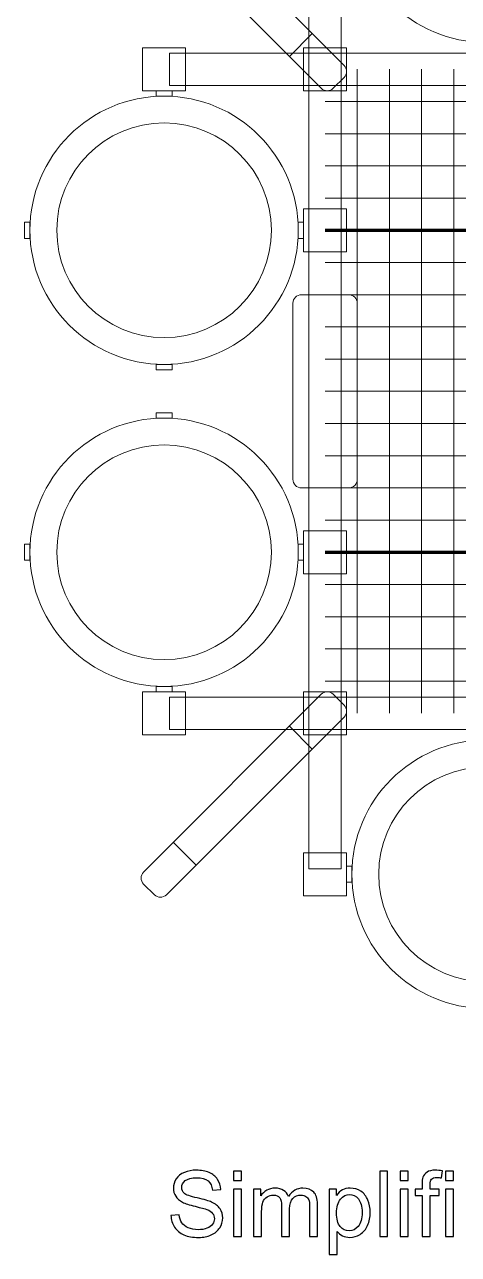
# Model space of a CAD drawing. Header units: millimetres. Extents: x -202 to 204, y -252 to 284.
# Drawn here: x -58 to -17.6, y -251.6 to -137 of the extents above; entities that cross this region are included whole.
import ezdxf

# ---------------------------------------------------------------- set-up
doc = ezdxf.new("R2010")
doc.units = ezdxf.units.MM
doc.header["$MEASUREMENT"] = 0
doc.layers.add('Layer 1', color=7, linetype='Continuous')

msp = doc.modelspace()

# ---------------------------------------------------------------- linework, layer by layer
at = {"layer": 'Layer 1', "color": 9, "lineweight": 9}
for centre in [(-45, -156.1739), (-45, -186.1739)]:
    msp.add_ellipse(centre, major_axis=(0, 12.5), ratio=1, dxfattribs=at)
at = {"layer": 'Layer 1', "color": 7, "lineweight": 9}
for centre in [(-45, -156.1739), (-45, -186.174)]:
    msp.add_ellipse(centre, major_axis=(0, 10), ratio=1, dxfattribs=at)
at = {"layer": 'Layer 1', "color": 9, "lineweight": 9}
for points, knots in [([(-2.5, -126.1739), (-2.5, -119.2704), (-8.0965, -113.6739), (-15, -113.6739), (-15, -113.6739), (-21.9035, -113.6739), (-27.5, -119.2704), (-27.5, -126.1739), (-27.5, -126.1739), (-27.5, -133.0775), (-21.9035, -138.6739), (-15, -138.6739), (-15, -138.6739), (-8.0965, -138.6739), (-2.5, -133.0775), (-2.5, -126.1739)], [0, 0, 0, 0, 0.2, 0.2, 0.2, 0.2, 0.4, 0.4, 0.4, 0.4, 0.6, 0.6, 0.6, 0.6, 1, 1, 1, 1]), ([(-30.3518, -142.9434), (-30.3518, -142.9434), (-46.9121, -126.3832), (-46.9121, -126.3832), (-46.9121, -126.3832), (-47.2194, -126.0759), (-47.2194, -125.5731), (-46.9121, -125.2657), (-46.9121, -125.2657), (-46.9121, -125.2657), (-45.9082, -124.2619), (-45.9082, -124.2619), (-45.9082, -124.2619), (-45.6009, -123.9545), (-45.098, -123.9546), (-44.7908, -124.2619), (-44.7908, -124.2619), (-44.7908, -124.2619), (-28.2305, -140.8221), (-28.2305, -140.8221), (-28.2305, -140.8221), (-27.9233, -141.1294), (-27.9232, -141.6322), (-28.2305, -141.9395), (-28.2305, -141.9395), (-28.2305, -141.9395), (-29.2344, -142.9434), (-29.2344, -142.9434), (-29.2344, -142.9434), (-29.5417, -143.2507), (-30.0446, -143.2507), (-30.3518, -142.9434)], [0, 0, 0, 0, 0.11111111, 0.11111111, 0.11111111, 0.11111111, 0.22222222, 0.22222222, 0.22222222, 0.22222222, 0.33333333, 0.33333333, 0.33333333, 0.33333333, 0.44444444, 0.44444444, 0.44444444, 0.44444444, 0.55555556, 0.55555556, 0.55555556, 0.55555556, 0.66666667, 0.66666667, 0.66666667, 0.66666667, 0.77777778, 0.77777778, 0.77777778, 0.77777778, 1, 1, 1, 1]), ([(-28.5, -126.6739), (-28.5, -126.6739), (-28.5, -215.674), (-28.5, -215.674), (-28.5, -215.674), (-28.5, -215.674), (-31.5, -215.674), (-31.5, -215.674), (-31.5, -215.674), (-31.5, -215.674), (-31.5, -126.6739), (-31.5, -126.6739), (-31.5, -126.6739), (-31.5, -126.6739), (-28.5, -126.6739), (-28.5, -126.6739)], [0, 0, 0, 0, 0.2, 0.2, 0.2, 0.2, 0.4, 0.4, 0.4, 0.4, 0.6, 0.6, 0.6, 0.6, 1, 1, 1, 1]), ([(-43, -139.1739), (-43, -139.1739), (-47, -139.1739), (-47, -139.1739), (-47, -139.1739), (-47, -139.1739), (-47, -143.1739), (-47, -143.1739), (-47, -143.1739), (-47, -143.1739), (-43, -143.1739), (-43, -143.1739), (-43, -143.1739), (-43, -143.1739), (-43, -139.1739), (-43, -139.1739)], [0, 0, 0, 0, 0.2, 0.2, 0.2, 0.2, 0.4, 0.4, 0.4, 0.4, 0.6, 0.6, 0.6, 0.6, 1, 1, 1, 1]), ([(-44.5, -139.6739), (-44.5, -139.6739), (44.5, -139.6739), (44.5, -139.6739), (44.5, -139.6739), (44.5, -139.6739), (44.5, -142.674), (44.5, -142.674), (44.5, -142.674), (44.5, -142.674), (-44.5, -142.674), (-44.5, -142.674), (-44.5, -142.674), (-44.5, -142.674), (-44.5, -139.6739), (-44.5, -139.6739)], [0, 0, 0, 0, 0.2, 0.2, 0.2, 0.2, 0.4, 0.4, 0.4, 0.4, 0.6, 0.6, 0.6, 0.6, 1, 1, 1, 1]), ([(-28, -139.1739), (-28, -139.1739), (-32, -139.1739), (-32, -139.1739), (-32, -139.1739), (-32, -139.1739), (-32, -143.1739), (-32, -143.1739), (-32, -143.1739), (-32, -143.1739), (-28, -143.1739), (-28, -143.1739), (-28, -143.1739), (-28, -143.1739), (-28, -139.1739), (-28, -139.1739)], [0, 0, 0, 0, 0.2, 0.2, 0.2, 0.2, 0.4, 0.4, 0.4, 0.4, 0.6, 0.6, 0.6, 0.6, 1, 1, 1, 1]), ([(-44.25, -143.674), (-44.25, -143.674), (-45.75, -143.674), (-45.75, -143.674), (-45.75, -143.674), (-45.75, -143.674), (-45.75, -143.174), (-45.75, -143.174), (-45.75, -143.174), (-45.75, -143.174), (-44.25, -143.174), (-44.25, -143.174), (-44.25, -143.174), (-44.25, -143.174), (-44.25, -143.674), (-44.25, -143.674)], [0, 0, 0, 0, 0.2, 0.2, 0.2, 0.2, 0.4, 0.4, 0.4, 0.4, 0.6, 0.6, 0.6, 0.6, 1, 1, 1, 1]), ([(-28, -154.1739), (-28, -154.1739), (-32, -154.1739), (-32, -154.1739), (-32, -154.1739), (-32, -154.1739), (-32, -158.1739), (-32, -158.1739), (-32, -158.1739), (-32, -158.1739), (-28, -158.1739), (-28, -158.1739), (-28, -158.1739), (-28, -158.1739), (-28, -154.1739), (-28, -154.1739)], [0, 0, 0, 0, 0.2, 0.2, 0.2, 0.2, 0.4, 0.4, 0.4, 0.4, 0.6, 0.6, 0.6, 0.6, 1, 1, 1, 1]), ([(-57.5, -155.4239), (-57.5, -155.4239), (-57.5, -156.9239), (-57.5, -156.9239), (-57.5, -156.9239), (-57.5, -156.9239), (-58, -156.9239), (-58, -156.9239), (-58, -156.9239), (-58, -156.9239), (-58, -155.4239), (-58, -155.4239), (-58, -155.4239), (-58, -155.4239), (-57.5, -155.4239), (-57.5, -155.4239)], [0, 0, 0, 0, 0.2, 0.2, 0.2, 0.2, 0.4, 0.4, 0.4, 0.4, 0.6, 0.6, 0.6, 0.6, 1, 1, 1, 1]), ([(-32.5, -155.4239), (-32.5, -155.4239), (-32.5, -156.9239), (-32.5, -156.9239), (-32.5, -156.9239), (-32.5, -156.9239), (-32, -156.9239), (-32, -156.9239), (-32, -156.9239), (-32, -156.9239), (-32, -155.4239), (-32, -155.4239), (-32, -155.4239), (-32, -155.4239), (-32.5, -155.4239), (-32.5, -155.4239)], [0, 0, 0, 0, 0.2, 0.2, 0.2, 0.2, 0.4, 0.4, 0.4, 0.4, 0.6, 0.6, 0.6, 0.6, 1, 1, 1, 1]), ([(-32.1985, -162.1739), (-32.1985, -162.1739), (-27.8015, -162.1739), (-27.8015, -162.1739), (-27.8015, -162.1739), (-27.3607, -162.1739), (-27, -162.5346), (-27, -162.9754), (-27, -162.9754), (-27, -162.9754), (-27, -179.3725), (-27, -179.3725), (-27, -179.3725), (-27, -179.8133), (-27.3607, -180.174), (-27.8015, -180.174), (-27.8015, -180.174), (-27.8015, -180.174), (-32.1985, -180.174), (-32.1985, -180.174), (-32.1985, -180.174), (-32.6393, -180.174), (-33, -179.8133), (-33, -179.3725), (-33, -179.3725), (-33, -179.3725), (-33, -162.9754), (-33, -162.9754), (-33, -162.9754), (-33, -162.5346), (-32.6393, -162.1739), (-32.1985, -162.1739)], [0, 0, 0, 0, 0.11111111, 0.11111111, 0.11111111, 0.11111111, 0.22222222, 0.22222222, 0.22222222, 0.22222222, 0.33333333, 0.33333333, 0.33333333, 0.33333333, 0.44444444, 0.44444444, 0.44444444, 0.44444444, 0.55555556, 0.55555556, 0.55555556, 0.55555556, 0.66666667, 0.66666667, 0.66666667, 0.66666667, 0.77777778, 0.77777778, 0.77777778, 0.77777778, 1, 1, 1, 1]), ([(-44.25, -168.6739), (-44.25, -168.6739), (-45.75, -168.6739), (-45.75, -168.6739), (-45.75, -168.6739), (-45.75, -168.6739), (-45.75, -169.1739), (-45.75, -169.1739), (-45.75, -169.1739), (-45.75, -169.1739), (-44.25, -169.1739), (-44.25, -169.1739), (-44.25, -169.1739), (-44.25, -169.1739), (-44.25, -168.6739), (-44.25, -168.6739)], [0, 0, 0, 0, 0.2, 0.2, 0.2, 0.2, 0.4, 0.4, 0.4, 0.4, 0.6, 0.6, 0.6, 0.6, 1, 1, 1, 1]), ([(-44.25, -173.674), (-44.25, -173.674), (-45.75, -173.674), (-45.75, -173.674), (-45.75, -173.674), (-45.75, -173.674), (-45.75, -173.174), (-45.75, -173.174), (-45.75, -173.174), (-45.75, -173.174), (-44.25, -173.174), (-44.25, -173.174), (-44.25, -173.174), (-44.25, -173.174), (-44.25, -173.674), (-44.25, -173.674)], [0, 0, 0, 0, 0.2, 0.2, 0.2, 0.2, 0.4, 0.4, 0.4, 0.4, 0.6, 0.6, 0.6, 0.6, 1, 1, 1, 1]), ([(-28, -184.174), (-28, -184.174), (-32, -184.174), (-32, -184.174), (-32, -184.174), (-32, -184.174), (-32, -188.174), (-32, -188.174), (-32, -188.174), (-32, -188.174), (-28, -188.174), (-28, -188.174), (-28, -188.174), (-28, -188.174), (-28, -184.174), (-28, -184.174)], [0, 0, 0, 0, 0.2, 0.2, 0.2, 0.2, 0.4, 0.4, 0.4, 0.4, 0.6, 0.6, 0.6, 0.6, 1, 1, 1, 1]), ([(-57.5, -185.424), (-57.5, -185.424), (-57.5, -186.924), (-57.5, -186.924), (-57.5, -186.924), (-57.5, -186.924), (-58, -186.924), (-58, -186.924), (-58, -186.924), (-58, -186.924), (-58, -185.424), (-58, -185.424), (-58, -185.424), (-58, -185.424), (-57.5, -185.424), (-57.5, -185.424)], [0, 0, 0, 0, 0.2, 0.2, 0.2, 0.2, 0.4, 0.4, 0.4, 0.4, 0.6, 0.6, 0.6, 0.6, 1, 1, 1, 1]), ([(-32.5, -185.424), (-32.5, -185.424), (-32.5, -186.924), (-32.5, -186.924), (-32.5, -186.924), (-32.5, -186.924), (-32, -186.924), (-32, -186.924), (-32, -186.924), (-32, -186.924), (-32, -185.424), (-32, -185.424), (-32, -185.424), (-32, -185.424), (-32.5, -185.424), (-32.5, -185.424)], [0, 0, 0, 0, 0.2, 0.2, 0.2, 0.2, 0.4, 0.4, 0.4, 0.4, 0.6, 0.6, 0.6, 0.6, 1, 1, 1, 1]), ([(-30.3518, -199.4045), (-30.3518, -199.4045), (-46.9121, -215.9647), (-46.9121, -215.9647), (-46.9121, -215.9647), (-47.2194, -216.272), (-47.2194, -216.7748), (-46.9121, -217.0822), (-46.9121, -217.0822), (-46.9121, -217.0822), (-45.9082, -218.086), (-45.9082, -218.086), (-45.9082, -218.086), (-45.6009, -218.3934), (-45.098, -218.3933), (-44.7908, -218.086), (-44.7908, -218.086), (-44.7908, -218.086), (-28.2305, -201.5258), (-28.2305, -201.5258), (-28.2305, -201.5258), (-27.9233, -201.2185), (-27.9232, -200.7157), (-28.2305, -200.4084), (-28.2305, -200.4084), (-28.2305, -200.4084), (-29.2344, -199.4045), (-29.2344, -199.4045), (-29.2344, -199.4045), (-29.5417, -199.0972), (-30.0446, -199.0972), (-30.3518, -199.4045)], [0, 0, 0, 0, 0.11111111, 0.11111111, 0.11111111, 0.11111111, 0.22222222, 0.22222222, 0.22222222, 0.22222222, 0.33333333, 0.33333333, 0.33333333, 0.33333333, 0.44444444, 0.44444444, 0.44444444, 0.44444444, 0.55555556, 0.55555556, 0.55555556, 0.55555556, 0.66666667, 0.66666667, 0.66666667, 0.66666667, 0.77777778, 0.77777778, 0.77777778, 0.77777778, 1, 1, 1, 1]), ([(-43, -199.174), (-43, -199.174), (-47, -199.174), (-47, -199.174), (-47, -199.174), (-47, -199.174), (-47, -203.174), (-47, -203.174), (-47, -203.174), (-47, -203.174), (-43, -203.174), (-43, -203.174), (-43, -203.174), (-43, -203.174), (-43, -199.174), (-43, -199.174)], [0, 0, 0, 0, 0.2, 0.2, 0.2, 0.2, 0.4, 0.4, 0.4, 0.4, 0.6, 0.6, 0.6, 0.6, 1, 1, 1, 1]), ([(-44.25, -198.6739), (-44.25, -198.6739), (-45.75, -198.6739), (-45.75, -198.6739), (-45.75, -198.6739), (-45.75, -198.6739), (-45.75, -199.1739), (-45.75, -199.1739), (-45.75, -199.1739), (-45.75, -199.1739), (-44.25, -199.1739), (-44.25, -199.1739), (-44.25, -199.1739), (-44.25, -199.1739), (-44.25, -198.6739), (-44.25, -198.6739)], [0, 0, 0, 0, 0.2, 0.2, 0.2, 0.2, 0.4, 0.4, 0.4, 0.4, 0.6, 0.6, 0.6, 0.6, 1, 1, 1, 1]), ([(-28, -199.174), (-28, -199.174), (-32, -199.174), (-32, -199.174), (-32, -199.174), (-32, -199.174), (-32, -203.174), (-32, -203.174), (-32, -203.174), (-32, -203.174), (-28, -203.174), (-28, -203.174), (-28, -203.174), (-28, -203.174), (-28, -199.174), (-28, -199.174)], [0, 0, 0, 0, 0.2, 0.2, 0.2, 0.2, 0.4, 0.4, 0.4, 0.4, 0.6, 0.6, 0.6, 0.6, 1, 1, 1, 1]), ([(-44.5, -199.674), (-44.5, -199.674), (44.5, -199.674), (44.5, -199.674), (44.5, -199.674), (44.5, -199.674), (44.5, -202.674), (44.5, -202.674), (44.5, -202.674), (44.5, -202.674), (-44.5, -202.674), (-44.5, -202.674), (-44.5, -202.674), (-44.5, -202.674), (-44.5, -199.674), (-44.5, -199.674)], [0, 0, 0, 0, 0.2, 0.2, 0.2, 0.2, 0.4, 0.4, 0.4, 0.4, 0.6, 0.6, 0.6, 0.6, 1, 1, 1, 1]), ([(-27.5, -216.174), (-27.5, -223.0775), (-21.9035, -228.674), (-15, -228.674), (-15, -228.674), (-8.0965, -228.674), (-2.5, -223.0775), (-2.5, -216.174), (-2.5, -216.174), (-2.5, -209.2704), (-8.0965, -203.674), (-15, -203.674), (-15, -203.674), (-21.9035, -203.674), (-27.5, -209.2704), (-27.5, -216.174)], [0, 0, 0, 0, 0.2, 0.2, 0.2, 0.2, 0.4, 0.4, 0.4, 0.4, 0.6, 0.6, 0.6, 0.6, 1, 1, 1, 1]), ([(-28, -214.174), (-28, -214.174), (-32, -214.174), (-32, -214.174), (-32, -214.174), (-32, -214.174), (-32, -218.174), (-32, -218.174), (-32, -218.174), (-32, -218.174), (-28, -218.174), (-28, -218.174), (-28, -218.174), (-28, -218.174), (-28, -214.174), (-28, -214.174)], [0, 0, 0, 0, 0.2, 0.2, 0.2, 0.2, 0.4, 0.4, 0.4, 0.4, 0.6, 0.6, 0.6, 0.6, 1, 1, 1, 1]), ([(-27.5, -215.424), (-27.5, -215.424), (-27.5, -216.924), (-27.5, -216.924), (-27.5, -216.924), (-27.5, -216.924), (-28, -216.924), (-28, -216.924), (-28, -216.924), (-28, -216.924), (-28, -215.424), (-28, -215.424), (-28, -215.424), (-28, -215.424), (-27.5, -215.424), (-27.5, -215.424)], [0, 0, 0, 0, 0.2, 0.2, 0.2, 0.2, 0.4, 0.4, 0.4, 0.4, 0.6, 0.6, 0.6, 0.6, 1, 1, 1, 1])]:
    msp.add_open_spline(points, degree=3, knots=knots, dxfattribs=at)
at = {"layer": 'Layer 1', "color": 250, "lineweight": 9}
for points in [[(-33.3285, -139.9667), (-33.3285, -139.9667), (-31.2072, -137.8454), (-31.2072, -137.8454)], [(-27, -141.1739), (-27, -141.1739), (-27, -201.174), (-27, -201.174)], [(-24, -141.1739), (-24, -141.1739), (-24, -201.174), (-24, -201.174)], [(-21, -141.1739), (-21, -141.1739), (-21, -201.174), (-21, -201.174)], [(-18, -141.1739), (-18, -141.1739), (-18, -201.174), (-18, -201.174)], [(-30, -144.1739), (-30, -144.1739), (30, -144.1739), (30, -144.1739)], [(-30, -147.1739), (-30, -147.1739), (30, -147.1739), (30, -147.1739)], [(-30, -150.1739), (-30, -150.1739), (30, -150.1739), (30, -150.1739)], [(-30, -153.1739), (-30, -153.1739), (30, -153.1739), (30, -153.1739)], [(-30, -156.1739), (-30, -156.1739), (30, -156.1739), (30, -156.1739)], [(-30, -159.1739), (-30, -159.1739), (30, -159.1739), (30, -159.1739)], [(-30, -162.1739), (-30, -162.1739), (30, -162.1739), (30, -162.1739)], [(-30, -165.1739), (-30, -165.1739), (30, -165.1739), (30, -165.1739)], [(-30, -168.1739), (-30, -168.1739), (30, -168.1739), (30, -168.1739)], [(-30, -171.1739), (-30, -171.1739), (30, -171.1739), (30, -171.1739)], [(-30, -174.1739), (-30, -174.1739), (30, -174.1739), (30, -174.1739)], [(-30, -177.174), (-30, -177.174), (30, -177.174), (30, -177.174)], [(-30, -180.174), (-30, -180.174), (30, -180.174), (30, -180.174)], [(-30, -183.174), (-30, -183.174), (30, -183.174), (30, -183.174)], [(-30, -186.174), (-30, -186.174), (30, -186.174), (30, -186.174)], [(-30, -189.174), (-30, -189.174), (30, -189.174), (30, -189.174)], [(-30, -192.174), (-30, -192.174), (30, -192.174), (30, -192.174)], [(-30, -195.174), (-30, -195.174), (30, -195.174), (30, -195.174)], [(-30, -198.174), (-30, -198.174), (30, -198.174), (30, -198.174)], [(-33.3285, -202.3812), (-33.3285, -202.3812), (-31.2072, -204.5025), (-31.2072, -204.5025)], [(-44.1402, -213.1928), (-44.1402, -213.1928), (-42.0189, -215.3141), (-42.0189, -215.3141)]]:
    msp.add_open_spline(points, degree=3, dxfattribs=at)
at = {"layer": 'Layer 1', "color": 253, "lineweight": 70}
for points in [[(-30, -156.1739), (-30, -156.1739), (30, -156.1739), (30, -156.1739)], [(-30, -186.174), (-30, -186.174), (30, -186.174), (30, -186.174)]]:
    msp.add_open_spline(points, degree=3, dxfattribs=at)
at = {"layer": 'Layer 1', "color": 7, "lineweight": 9}
msp.add_open_spline([(-25, -216.174), (-25, -221.6968), (-20.5228, -226.174), (-15, -226.174), (-15, -226.174), (-9.4772, -226.174), (-5, -221.6968), (-5, -216.174), (-5, -216.174), (-5, -210.6511), (-9.4772, -206.174), (-15, -206.174), (-15, -206.174), (-20.5228, -206.174), (-25, -210.6511), (-25, -216.174)], degree=3, knots=[0, 0, 0, 0, 0.2, 0.2, 0.2, 0.2, 0.4, 0.4, 0.4, 0.4, 0.6, 0.6, 0.6, 0.6, 1, 1, 1, 1], dxfattribs=at)
at = {"layer": 'Layer 1', "color": 250}
for points, knots in [([(-44.3613, -247.9616), (-44.3613, -247.9616), (-43.6049, -247.8952), (-43.6049, -247.8952), (-43.6049, -247.8952), (-43.5697, -248.1986), (-43.4864, -248.447), (-43.3552, -248.6417), (-43.3552, -248.6417), (-43.2239, -248.8365), (-43.0207, -248.9931), (-42.7456, -249.113), (-42.7456, -249.113), (-42.4704, -249.233), (-42.16, -249.2922), (-41.8156, -249.2922), (-41.8156, -249.2922), (-41.5094, -249.2922), (-41.2399, -249.2471), (-41.0057, -249.1568), (-41.0057, -249.1568), (-40.7714, -249.0651), (-40.5964, -248.9409), (-40.4821, -248.7828), (-40.4821, -248.7828), (-40.3678, -248.6234), (-40.31, -248.4512), (-40.31, -248.2635), (-40.31, -248.2635), (-40.31, -248.073), (-40.365, -247.9079), (-40.4765, -247.7654), (-40.4765, -247.7654), (-40.5866, -247.6229), (-40.7686, -247.5044), (-41.0212, -247.4084), (-41.0212, -247.4084), (-41.1849, -247.3449), (-41.5433, -247.2461), (-42.1007, -247.1121), (-42.1007, -247.1121), (-42.6567, -246.978), (-43.0475, -246.8524), (-43.2705, -246.7339), (-43.2705, -246.7339), (-43.5598, -246.5829), (-43.7757, -246.3938), (-43.9182, -246.1694), (-43.9182, -246.1694), (-44.0593, -245.9451), (-44.1299, -245.6939), (-44.1299, -245.4145), (-44.1299, -245.4145), (-44.1299, -245.1097), (-44.0438, -244.8232), (-43.8702, -244.5579), (-43.8702, -244.5579), (-43.6967, -244.2912), (-43.4427, -244.0895), (-43.1096, -243.9512), (-43.1096, -243.9512), (-42.7752, -243.8143), (-42.4055, -243.7451), (-41.9977, -243.7451), (-41.9977, -243.7451), (-41.5475, -243.7451), (-41.1524, -243.8171), (-40.8081, -243.9625), (-40.8081, -243.9625), (-40.4652, -244.1064), (-40.2013, -244.3195), (-40.0165, -244.6003), (-40.0165, -244.6003), (-39.833, -244.8811), (-39.7328, -245.2), (-39.7187, -245.5556), (-39.7187, -245.5556), (-39.7187, -245.5556), (-40.4878, -245.6135), (-40.4878, -245.6135), (-40.4878, -245.6135), (-40.5301, -245.231), (-40.6698, -244.9404), (-40.9083, -244.7456), (-40.9083, -244.7456), (-41.1468, -244.5495), (-41.4981, -244.4521), (-41.9638, -244.4521), (-41.9638, -244.4521), (-42.4492, -244.4521), (-42.802, -244.541), (-43.025, -244.7188), (-43.025, -244.7188), (-43.2465, -244.8966), (-43.358, -245.1111), (-43.358, -245.3609), (-43.358, -245.3609), (-43.358, -245.5796), (-43.279, -245.7588), (-43.1223, -245.8985), (-43.1223, -245.8985), (-42.9671, -246.0396), (-42.5649, -246.1836), (-41.913, -246.3303), (-41.913, -246.3303), (-41.2611, -246.4785), (-40.8138, -246.6069), (-40.571, -246.717), (-40.571, -246.717), (-40.2183, -246.8806), (-39.9572, -247.0867), (-39.7893, -247.335), (-39.7893, -247.335), (-39.6214, -247.5848), (-39.5381, -247.8727), (-39.5381, -248.1972), (-39.5381, -248.1972), (-39.5381, -248.5204), (-39.6298, -248.8238), (-39.8147, -249.1088), (-39.8147, -249.1088), (-39.9995, -249.3938), (-40.2648, -249.6154), (-40.6106, -249.7748), (-40.6106, -249.7748), (-40.9563, -249.9329), (-41.3457, -250.0119), (-41.7775, -250.0119), (-41.7775, -250.0119), (-42.3265, -250.0119), (-42.7865, -249.9329), (-43.1562, -249.772), (-43.1562, -249.772), (-43.5273, -249.6126), (-43.818, -249.3727), (-44.0297, -249.0509), (-44.0297, -249.0509), (-44.2399, -248.7306), (-44.3514, -248.3665), (-44.3613, -247.9616)], [0, 0, 0, 0, 0.02777778, 0.02777778, 0.02777778, 0.02777778, 0.05555556, 0.05555556, 0.05555556, 0.05555556, 0.08333333, 0.08333333, 0.08333333, 0.08333333, 0.11111111, 0.11111111, 0.11111111, 0.11111111, 0.13888889, 0.13888889, 0.13888889, 0.13888889, 0.16666667, 0.16666667, 0.16666667, 0.16666667, 0.19444444, 0.19444444, 0.19444444, 0.19444444, 0.22222222, 0.22222222, 0.22222222, 0.22222222, 0.25, 0.25, 0.25, 0.25, 0.27777778, 0.27777778, 0.27777778, 0.27777778, 0.30555556, 0.30555556, 0.30555556, 0.30555556, 0.33333333, 0.33333333, 0.33333333, 0.33333333, 0.36111111, 0.36111111, 0.36111111, 0.36111111, 0.38888889, 0.38888889, 0.38888889, 0.38888889, 0.41666667, 0.41666667, 0.41666667, 0.41666667, 0.44444444, 0.44444444, 0.44444444, 0.44444444, 0.47222222, 0.47222222, 0.47222222, 0.47222222, 0.5, 0.5, 0.5, 0.5, 0.52777778, 0.52777778, 0.52777778, 0.52777778, 0.55555556, 0.55555556, 0.55555556, 0.55555556, 0.58333333, 0.58333333, 0.58333333, 0.58333333, 0.61111111, 0.61111111, 0.61111111, 0.61111111, 0.63888889, 0.63888889, 0.63888889, 0.63888889, 0.66666667, 0.66666667, 0.66666667, 0.66666667, 0.69444444, 0.69444444, 0.69444444, 0.69444444, 0.72222222, 0.72222222, 0.72222222, 0.72222222, 0.75, 0.75, 0.75, 0.75, 0.77777778, 0.77777778, 0.77777778, 0.77777778, 0.80555556, 0.80555556, 0.80555556, 0.80555556, 0.83333333, 0.83333333, 0.83333333, 0.83333333, 0.86111111, 0.86111111, 0.86111111, 0.86111111, 0.88888889, 0.88888889, 0.88888889, 0.88888889, 0.91666667, 0.91666667, 0.91666667, 0.91666667, 0.94444444, 0.94444444, 0.94444444, 0.94444444, 1, 1, 1, 1]), ([(-38.5334, -244.7047), (-38.5334, -244.7047), (-38.5334, -243.8482), (-38.5334, -243.8482), (-38.5334, -243.8482), (-38.5334, -243.8482), (-37.7883, -243.8482), (-37.7883, -243.8482), (-37.7883, -243.8482), (-37.7883, -243.8482), (-37.7883, -244.7047), (-37.7883, -244.7047), (-37.7883, -244.7047), (-37.7883, -244.7047), (-38.5334, -244.7047), (-38.5334, -244.7047)], [0, 0, 0, 0, 0.2, 0.2, 0.2, 0.2, 0.4, 0.4, 0.4, 0.4, 0.6, 0.6, 0.6, 0.6, 1, 1, 1, 1]), ([(-24.9104, -249.9089), (-24.9104, -249.9089), (-24.9104, -243.8482), (-24.9104, -243.8482), (-24.9104, -243.8482), (-24.9104, -243.8482), (-24.1668, -243.8482), (-24.1668, -243.8482), (-24.1668, -243.8482), (-24.1668, -243.8482), (-24.1668, -249.9089), (-24.1668, -249.9089), (-24.1668, -249.9089), (-24.1668, -249.9089), (-24.9104, -249.9089), (-24.9104, -249.9089)], [0, 0, 0, 0, 0.2, 0.2, 0.2, 0.2, 0.4, 0.4, 0.4, 0.4, 0.6, 0.6, 0.6, 0.6, 1, 1, 1, 1]), ([(-23.0097, -244.7047), (-23.0097, -244.7047), (-23.0097, -243.8482), (-23.0097, -243.8482), (-23.0097, -243.8482), (-23.0097, -243.8482), (-22.2646, -243.8482), (-22.2646, -243.8482), (-22.2646, -243.8482), (-22.2646, -243.8482), (-22.2646, -244.7047), (-22.2646, -244.7047), (-22.2646, -244.7047), (-22.2646, -244.7047), (-23.0097, -244.7047), (-23.0097, -244.7047)], [0, 0, 0, 0, 0.2, 0.2, 0.2, 0.2, 0.4, 0.4, 0.4, 0.4, 0.6, 0.6, 0.6, 0.6, 1, 1, 1, 1]), ([(-20.9551, -249.9089), (-20.9551, -249.9089), (-20.9551, -246.0975), (-20.9551, -246.0975), (-20.9551, -246.0975), (-20.9551, -246.0975), (-21.6113, -246.0975), (-21.6113, -246.0975), (-21.6113, -246.0975), (-21.6113, -246.0975), (-21.6113, -245.5189), (-21.6113, -245.5189), (-21.6113, -245.5189), (-21.6113, -245.5189), (-20.9551, -245.5189), (-20.9551, -245.5189), (-20.9551, -245.5189), (-20.9551, -245.5189), (-20.9551, -245.0518), (-20.9551, -245.0518), (-20.9551, -245.0518), (-20.9551, -244.7569), (-20.9283, -244.5368), (-20.8761, -244.3943), (-20.8761, -244.3943), (-20.8041, -244.2009), (-20.6785, -244.0443), (-20.4979, -243.9244), (-20.4979, -243.9244), (-20.3173, -243.8044), (-20.0647, -243.7451), (-19.7387, -243.7451), (-19.7387, -243.7451), (-19.5299, -243.7451), (-19.2985, -243.7691), (-19.0445, -243.8199), (-19.0445, -243.8199), (-19.0445, -243.8199), (-19.1559, -244.469), (-19.1559, -244.469), (-19.1559, -244.469), (-19.3097, -244.4408), (-19.4565, -244.4267), (-19.5948, -244.4267), (-19.5948, -244.4267), (-19.8206, -244.4267), (-19.98, -244.4747), (-20.0732, -244.5721), (-20.0732, -244.5721), (-20.1677, -244.668), (-20.2143, -244.8486), (-20.2143, -245.1139), (-20.2143, -245.1139), (-20.2143, -245.1139), (-20.2143, -245.5189), (-20.2143, -245.5189), (-20.2143, -245.5189), (-20.2143, -245.5189), (-19.3591, -245.5189), (-19.3591, -245.5189), (-19.3591, -245.5189), (-19.3591, -245.5189), (-19.3591, -246.0975), (-19.3591, -246.0975), (-19.3591, -246.0975), (-19.3591, -246.0975), (-20.2143, -246.0975), (-20.2143, -246.0975), (-20.2143, -246.0975), (-20.2143, -246.0975), (-20.2143, -249.9089), (-20.2143, -249.9089), (-20.2143, -249.9089), (-20.2143, -249.9089), (-20.9551, -249.9089), (-20.9551, -249.9089)], [0, 0, 0, 0, 0.05, 0.05, 0.05, 0.05, 0.1, 0.1, 0.1, 0.1, 0.15, 0.15, 0.15, 0.15, 0.2, 0.2, 0.2, 0.2, 0.25, 0.25, 0.25, 0.25, 0.3, 0.3, 0.3, 0.3, 0.35, 0.35, 0.35, 0.35, 0.4, 0.4, 0.4, 0.4, 0.45, 0.45, 0.45, 0.45, 0.5, 0.5, 0.5, 0.5, 0.55, 0.55, 0.55, 0.55, 0.6, 0.6, 0.6, 0.6, 0.65, 0.65, 0.65, 0.65, 0.7, 0.7, 0.7, 0.7, 0.75, 0.75, 0.75, 0.75, 0.8, 0.8, 0.8, 0.8, 0.85, 0.85, 0.85, 0.85, 0.9, 0.9, 0.9, 0.9, 1, 1, 1, 1]), ([(-18.7764, -244.7047), (-18.7764, -244.7047), (-18.7764, -243.8482), (-18.7764, -243.8482), (-18.7764, -243.8482), (-18.7764, -243.8482), (-18.0313, -243.8482), (-18.0313, -243.8482), (-18.0313, -243.8482), (-18.0313, -243.8482), (-18.0313, -244.7047), (-18.0313, -244.7047), (-18.0313, -244.7047), (-18.0313, -244.7047), (-18.7764, -244.7047), (-18.7764, -244.7047)], [0, 0, 0, 0, 0.2, 0.2, 0.2, 0.2, 0.4, 0.4, 0.4, 0.4, 0.6, 0.6, 0.6, 0.6, 1, 1, 1, 1]), ([(-38.5334, -249.9089), (-38.5334, -249.9089), (-38.5334, -245.5189), (-38.5334, -245.5189), (-38.5334, -245.5189), (-38.5334, -245.5189), (-37.7883, -245.5189), (-37.7883, -245.5189), (-37.7883, -245.5189), (-37.7883, -245.5189), (-37.7883, -249.9089), (-37.7883, -249.9089), (-37.7883, -249.9089), (-37.7883, -249.9089), (-38.5334, -249.9089), (-38.5334, -249.9089)], [0, 0, 0, 0, 0.2, 0.2, 0.2, 0.2, 0.4, 0.4, 0.4, 0.4, 0.6, 0.6, 0.6, 0.6, 1, 1, 1, 1]), ([(-36.6552, -249.9089), (-36.6552, -249.9089), (-36.6552, -245.5189), (-36.6552, -245.5189), (-36.6552, -245.5189), (-36.6552, -245.5189), (-35.9906, -245.5189), (-35.9906, -245.5189), (-35.9906, -245.5189), (-35.9906, -245.5189), (-35.9906, -246.1342), (-35.9906, -246.1342), (-35.9906, -246.1342), (-35.8523, -245.9197), (-35.6688, -245.7461), (-35.4402, -245.6163), (-35.4402, -245.6163), (-35.2116, -245.485), (-34.9506, -245.4187), (-34.6585, -245.4187), (-34.6585, -245.4187), (-34.3339, -245.4187), (-34.0672, -245.4865), (-33.8598, -245.6219), (-33.8598, -245.6219), (-33.6509, -245.7574), (-33.5042, -245.9451), (-33.4195, -246.1878), (-33.4195, -246.1878), (-33.071, -245.6755), (-32.6194, -245.4187), (-32.0634, -245.4187), (-32.0634, -245.4187), (-31.6274, -245.4187), (-31.293, -245.5401), (-31.0587, -245.7814), (-31.0587, -245.7814), (-30.8245, -246.0227), (-30.7073, -246.3938), (-30.7073, -246.8948), (-30.7073, -246.8948), (-30.7073, -246.8948), (-30.7073, -249.9089), (-30.7073, -249.9089), (-30.7073, -249.9089), (-30.7073, -249.9089), (-31.4468, -249.9089), (-31.4468, -249.9089), (-31.4468, -249.9089), (-31.4468, -249.9089), (-31.4468, -247.1431), (-31.4468, -247.1431), (-31.4468, -247.1431), (-31.4468, -246.8454), (-31.4708, -246.6309), (-31.5187, -246.4996), (-31.5187, -246.4996), (-31.5681, -246.3698), (-31.6556, -246.264), (-31.7812, -246.1836), (-31.7812, -246.1836), (-31.9082, -246.1045), (-32.0578, -246.0636), (-32.2285, -246.0636), (-32.2285, -246.0636), (-32.5376, -246.0636), (-32.793, -246.1666), (-32.9976, -246.3726), (-32.9976, -246.3726), (-33.2008, -246.5773), (-33.3038, -246.906), (-33.3038, -247.3576), (-33.3038, -247.3576), (-33.3038, -247.3576), (-33.3038, -249.9089), (-33.3038, -249.9089), (-33.3038, -249.9089), (-33.3038, -249.9089), (-34.0475, -249.9089), (-34.0475, -249.9089), (-34.0475, -249.9089), (-34.0475, -249.9089), (-34.0475, -247.057), (-34.0475, -247.057), (-34.0475, -247.057), (-34.0475, -246.7254), (-34.1081, -246.4771), (-34.2295, -246.312), (-34.2295, -246.312), (-34.3508, -246.1469), (-34.5484, -246.0636), (-34.825, -246.0636), (-34.825, -246.0636), (-35.0338, -246.0636), (-35.2271, -246.1186), (-35.4049, -246.2301), (-35.4049, -246.2301), (-35.5827, -246.3402), (-35.7126, -246.5011), (-35.7916, -246.7127), (-35.7916, -246.7127), (-35.872, -246.9258), (-35.9115, -247.232), (-35.9115, -247.6314), (-35.9115, -247.6314), (-35.9115, -247.6314), (-35.9115, -249.9089), (-35.9115, -249.9089), (-35.9115, -249.9089), (-35.9115, -249.9089), (-36.6552, -249.9089), (-36.6552, -249.9089)], [0, 0, 0, 0, 0.03448276, 0.03448276, 0.03448276, 0.03448276, 0.06896552, 0.06896552, 0.06896552, 0.06896552, 0.10344828, 0.10344828, 0.10344828, 0.10344828, 0.13793103, 0.13793103, 0.13793103, 0.13793103, 0.17241379, 0.17241379, 0.17241379, 0.17241379, 0.20689655, 0.20689655, 0.20689655, 0.20689655, 0.24137931, 0.24137931, 0.24137931, 0.24137931, 0.27586207, 0.27586207, 0.27586207, 0.27586207, 0.31034483, 0.31034483, 0.31034483, 0.31034483, 0.34482759, 0.34482759, 0.34482759, 0.34482759, 0.37931034, 0.37931034, 0.37931034, 0.37931034, 0.4137931, 0.4137931, 0.4137931, 0.4137931, 0.44827586, 0.44827586, 0.44827586, 0.44827586, 0.48275862, 0.48275862, 0.48275862, 0.48275862, 0.51724138, 0.51724138, 0.51724138, 0.51724138, 0.55172414, 0.55172414, 0.55172414, 0.55172414, 0.5862069, 0.5862069, 0.5862069, 0.5862069, 0.62068966, 0.62068966, 0.62068966, 0.62068966, 0.65517241, 0.65517241, 0.65517241, 0.65517241, 0.68965517, 0.68965517, 0.68965517, 0.68965517, 0.72413793, 0.72413793, 0.72413793, 0.72413793, 0.75862069, 0.75862069, 0.75862069, 0.75862069, 0.79310345, 0.79310345, 0.79310345, 0.79310345, 0.82758621, 0.82758621, 0.82758621, 0.82758621, 0.86206897, 0.86206897, 0.86206897, 0.86206897, 0.89655172, 0.89655172, 0.89655172, 0.89655172, 0.93103448, 0.93103448, 0.93103448, 0.93103448, 1, 1, 1, 1]), ([(-29.6024, -251.591), (-29.6024, -251.591), (-29.6024, -245.5189), (-29.6024, -245.5189), (-29.6024, -245.5189), (-29.6024, -245.5189), (-28.9251, -245.5189), (-28.9251, -245.5189), (-28.9251, -245.5189), (-28.9251, -245.5189), (-28.9251, -246.089), (-28.9251, -246.089), (-28.9251, -246.089), (-28.7656, -245.8661), (-28.585, -245.6981), (-28.3832, -245.5866), (-28.3832, -245.5866), (-28.1828, -245.4752), (-27.9387, -245.4187), (-27.6522, -245.4187), (-27.6522, -245.4187), (-27.2769, -245.4187), (-26.9467, -245.5161), (-26.6602, -245.708), (-26.6602, -245.708), (-26.3724, -245.9013), (-26.1565, -246.1737), (-26.0111, -246.525), (-26.0111, -246.525), (-25.8643, -246.8764), (-25.791, -247.2616), (-25.791, -247.6807), (-25.791, -247.6807), (-25.791, -248.1295), (-25.8714, -248.5345), (-26.0337, -248.8943), (-26.0337, -248.8943), (-26.1946, -249.2541), (-26.4288, -249.5293), (-26.7364, -249.7212), (-26.7364, -249.7212), (-27.044, -249.9117), (-27.3672, -250.0077), (-27.7059, -250.0077), (-27.7059, -250.0077), (-27.9542, -250.0077), (-28.1758, -249.9555), (-28.3733, -249.851), (-28.3733, -249.851), (-28.5709, -249.7466), (-28.7317, -249.614), (-28.8587, -249.4545), (-28.8587, -249.4545), (-28.8587, -249.4545), (-28.8587, -251.591), (-28.8587, -251.591), (-28.8587, -251.591), (-28.8587, -251.591), (-29.6024, -251.591), (-29.6024, -251.591)], [0, 0, 0, 0, 0.0625, 0.0625, 0.0625, 0.0625, 0.125, 0.125, 0.125, 0.125, 0.1875, 0.1875, 0.1875, 0.1875, 0.25, 0.25, 0.25, 0.25, 0.3125, 0.3125, 0.3125, 0.3125, 0.375, 0.375, 0.375, 0.375, 0.4375, 0.4375, 0.4375, 0.4375, 0.5, 0.5, 0.5, 0.5, 0.5625, 0.5625, 0.5625, 0.5625, 0.625, 0.625, 0.625, 0.625, 0.6875, 0.6875, 0.6875, 0.6875, 0.75, 0.75, 0.75, 0.75, 0.8125, 0.8125, 0.8125, 0.8125, 0.875, 0.875, 0.875, 0.875, 1, 1, 1, 1]), ([(-28.9293, -247.7386), (-28.9293, -248.303), (-28.815, -248.7207), (-28.5864, -248.9917), (-28.5864, -248.9917), (-28.3578, -249.2612), (-28.0798, -249.3967), (-27.7552, -249.3967), (-27.7552, -249.3967), (-27.425, -249.3967), (-27.1414, -249.257), (-26.9058, -248.9762), (-26.9058, -248.9762), (-26.6701, -248.6968), (-26.5516, -248.2635), (-26.5516, -247.6765), (-26.5516, -247.6765), (-26.5516, -247.1163), (-26.6673, -246.6986), (-26.8973, -246.4192), (-26.8973, -246.4192), (-27.1273, -246.1412), (-27.4025, -246.0015), (-27.7214, -246.0015), (-27.7214, -246.0015), (-28.0389, -246.0015), (-28.3197, -246.1497), (-28.5638, -246.446), (-28.5638, -246.446), (-28.8079, -246.7424), (-28.9293, -247.1742), (-28.9293, -247.7386)], [0, 0, 0, 0, 0.11111111, 0.11111111, 0.11111111, 0.11111111, 0.22222222, 0.22222222, 0.22222222, 0.22222222, 0.33333333, 0.33333333, 0.33333333, 0.33333333, 0.44444444, 0.44444444, 0.44444444, 0.44444444, 0.55555556, 0.55555556, 0.55555556, 0.55555556, 0.66666667, 0.66666667, 0.66666667, 0.66666667, 0.77777778, 0.77777778, 0.77777778, 0.77777778, 1, 1, 1, 1]), ([(-23.0097, -249.9089), (-23.0097, -249.9089), (-23.0097, -245.5189), (-23.0097, -245.5189), (-23.0097, -245.5189), (-23.0097, -245.5189), (-22.2646, -245.5189), (-22.2646, -245.5189), (-22.2646, -245.5189), (-22.2646, -245.5189), (-22.2646, -249.9089), (-22.2646, -249.9089), (-22.2646, -249.9089), (-22.2646, -249.9089), (-23.0097, -249.9089), (-23.0097, -249.9089)], [0, 0, 0, 0, 0.2, 0.2, 0.2, 0.2, 0.4, 0.4, 0.4, 0.4, 0.6, 0.6, 0.6, 0.6, 1, 1, 1, 1]), ([(-18.7764, -249.9089), (-18.7764, -249.9089), (-18.7764, -245.5189), (-18.7764, -245.5189), (-18.7764, -245.5189), (-18.7764, -245.5189), (-18.0313, -245.5189), (-18.0313, -245.5189), (-18.0313, -245.5189), (-18.0313, -245.5189), (-18.0313, -249.9089), (-18.0313, -249.9089), (-18.0313, -249.9089), (-18.0313, -249.9089), (-18.7764, -249.9089), (-18.7764, -249.9089)], [0, 0, 0, 0, 0.2, 0.2, 0.2, 0.2, 0.4, 0.4, 0.4, 0.4, 0.6, 0.6, 0.6, 0.6, 1, 1, 1, 1])]:
    msp.add_open_spline(points, degree=3, knots=knots, dxfattribs=at)

doc.saveas('drawing.dxf')
